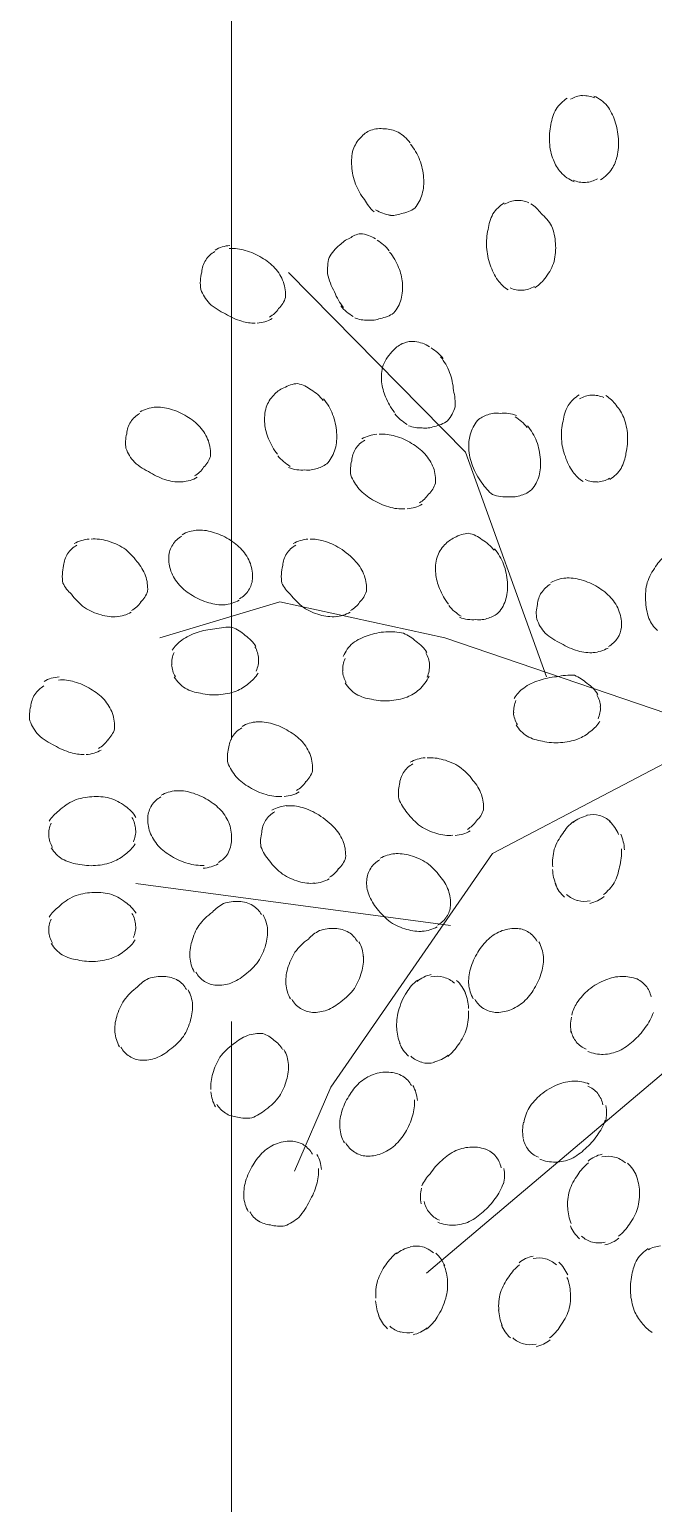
# Model space of a CAD drawing. Header units: metres. Extents: x 14 to 155, y 0 to 125.
# Drawn here: x 59.097 to 59.43, y 111.347 to 112.135 of the extents above; entities that cross this region are included whole.
import ezdxf

# ---------------------------------------------------------------- set-up
doc = ezdxf.new("R2010")
doc.units = ezdxf.units.M
doc.layers.add('PDF_Geometry', color=7, linetype='Continuous', true_color=0xc0c0c0)

msp = doc.modelspace()

# ---------------------------------------------------------------- linework, layer by layer
at = {"layer": 'PDF_Geometry', "color": 0, "lineweight": 0}
for points in [[(59.20491, 112.35532), (59.20493, 111.7552)], [(59.37303, 111.78877), (59.32981, 111.90877), (59.23539, 112.00477)], [(59.16659, 111.80957), (59.23062, 111.8288), (59.31866, 111.80958), (59.46904, 111.7584)], [(59.2386, 111.52475), (59.25782, 111.56957), (59.34426, 111.69436), (59.46904, 111.75999), (59.44345, 111.58073), (59.47224, 111.43035)], [(59.32185, 111.65601), (59.15384, 111.67841)], [(59.20494, 111.60472), (59.20496, 111.0046)], [(59.44345, 111.58392), (59.30901, 111.47028)]]:
    msp.add_lwpolyline(points, dxfattribs=at)
for points in [[(59.38409, 112.09788, 0.107116), (59.37809, 112.09206, 0.088824), (59.37537, 112.08381, 0.074265), (59.37462, 112.07425, 0.08184), (59.37668, 112.06487, 0.088992), (59.38062, 112.05831, 0.102553), (59.38774, 112.05316)], [(59.4019, 112.05428, 0.107116), (59.4079, 112.06009, 0.088824), (59.41062, 112.06675, 0.074265), (59.41137, 112.07622, 0.074849), (59.4094, 112.08569, 0.088992), (59.40537, 112.09385, 0.102553), (59.39834, 112.099)], [(59.30027, 112.07406, 0.092576), (59.2938, 112.07968, 0.111988), (59.28668, 112.08147, 0.126077), (59.27918, 112.08072, 0.114174), (59.27383, 112.07687, 0.105028), (59.2698, 112.0704, 0.083228), (59.26905, 112.06159, 0.077008), (59.27111, 112.05193, 0.079606), (59.2759, 112.04368, 0.092576), (59.28096, 112.03721)], [(59.28893, 112.03534, 0.126077), (59.29558, 112.03618, 0.114174), (59.30271, 112.03918, 0.105028), (59.30665, 112.04659, 0.083228), (59.3074, 112.05531, 0.077008), (59.30524, 112.06497)], [(59.35043, 112.0419, 0.107116), (59.34443, 112.03609, 0.088824), (59.3418, 112.02775, 0.074265), (59.34106, 112.01828, 0.074849), (59.34302, 112.00881, 0.088992), (59.34706, 112.00065, 0.102553), (59.35249, 111.9955)], [(59.36674, 111.99662, 0.107116), (59.37274, 112.00243, 0.088824), (59.37706, 112.01068, 0.074265), (59.37781, 112.02025, 0.074849), (59.37574, 112.02962, 0.088992), (59.37012, 112.03628, 0.102553), (59.36468, 112.04144)], [(59.28171, 112.02278, 0.114729), (59.27383, 112.02549, 0.126077), (59.26802, 112.02306, 0.114174), (59.26258, 112.01931, 0.105028), (59.25696, 112.01274, 0.083228), (59.25621, 112.00402, 0.077008), (59.25987, 111.99437, 0.079606), (59.26474, 111.98602)], [(59.23005, 111.98546, 0.132733), (59.23371, 111.99137, 0.102689), (59.23258, 111.99962, 0.089013), (59.22808, 112.00712, 0.073797), (59.22105, 112.01265, 0.072677), (59.21224, 112.01658, 0.090683), (59.20371, 112.01752)], [(59.19114, 112.01133, 0.12226), (59.18899, 112.00496, 0.102689), (59.18852, 111.99568, 0.089013), (59.19311, 111.98818, 0.073797), (59.20174, 111.98265, 0.072677), (59.21046, 111.97871, 0.090683), (59.21749, 111.97777)], [(59.27065, 111.98049, 0.111988), (59.27768, 111.97937, 0.126077), (59.28434, 111.98021, 0.114174), (59.29146, 111.98312, 0.105028), (59.2954, 111.99052, 0.083228), (59.29615, 111.99934, 0.077008), (59.29408, 112.0074, 0.079606), (59.2893, 112.01565)], [(59.31059, 111.96512, 0.114729), (59.30271, 111.96784, 0.126077), (59.29681, 111.96709, 0.114174), (59.29137, 111.96324, 0.105028), (59.28584, 111.95518, 0.091371), (59.28499, 111.94637, 0.077008), (59.28715, 111.9383, 0.079606), (59.29193, 111.93005)], [(59.29943, 111.92293, 0.111988), (59.30656, 111.92171, 0.126077), (59.31312, 111.92255, 0.114174), (59.32025, 111.92555, 0.105028), (59.32418, 111.93296, 0.083228), (59.32334, 111.94168, 0.077008), (59.32128, 111.95134, 0.079606), (59.31649, 111.95968)], [(59.25387, 111.93643, 0.092576), (59.2474, 111.94205, 0.111988), (59.24027, 111.94543, 0.126077), (59.23277, 111.94308, 0.114174), (59.22743, 111.93924, 0.105028), (59.2234, 111.93277, 0.083228), (59.22265, 111.92396, 0.077008), (59.22471, 111.91589, 0.079606), (59.22949, 111.90764)], [(59.39047, 111.93943, 0.107116), (59.38447, 111.93362, 0.088824), (59.38184, 111.92537, 0.074265), (59.381, 111.91581, 0.074849), (59.38306, 111.90643, 0.088992), (59.38709, 111.89827, 0.102553), (59.39253, 111.89312)], [(59.40678, 111.89424, 0.107116), (59.41278, 111.90006, 0.088824), (59.41541, 111.90831, 0.074265), (59.41625, 111.91787, 0.074849), (59.41419, 111.92724, 0.088992), (59.41016, 111.93381, 0.102553), (59.40472, 111.93896)], [(59.19002, 111.9007, 0.132733), (59.19368, 111.90652, 0.102689), (59.19255, 111.91477, 0.089013), (59.18805, 111.92227, 0.073797), (59.18102, 111.92789, 0.072677), (59.1723, 111.93174, 0.090683), (59.16368, 111.93277)], [(59.15111, 111.92498, 0.125626), (59.14896, 111.91861, 0.102689), (59.14858, 111.91083, 0.089013), (59.15308, 111.90342, 0.073797), (59.16171, 111.8978, 0.072677), (59.17043, 111.89386, 0.090683), (59.17905, 111.89292)], [(59.2354, 111.90052, 0.111988), (59.24412, 111.8993, 0.126077), (59.25077, 111.90014, 0.114174), (59.25631, 111.90314, 0.105028), (59.26024, 111.91055, 0.083228), (59.26099, 111.91927, 0.077008), (59.25884, 111.92893)], [(59.357, 111.92837, 0.111988), (59.34828, 111.92949, 0.126077), (59.34162, 111.92874, 0.114174), (59.33618, 111.92574, 0.105028), (59.33234, 111.91805, 0.083228), (59.3315, 111.91083, 0.077008), (59.33356, 111.90146, 0.079606), (59.33853, 111.89246, 0.092576), (59.34425, 111.88608, 0.114729), (59.35297, 111.88496, 0.126077), (59.35953, 111.8858, 0.114174), (59.36506, 111.88871, 0.105028), (59.369, 111.89612, 0.083228), (59.36975, 111.90493, 0.077008), (59.36769, 111.91459)], [(59.31003, 111.88627, 0.12226), (59.31378, 111.89218, 0.102689), (59.31265, 111.90043, 0.089013), (59.30806, 111.90783, 0.073797), (59.30103, 111.91346, 0.072677), (59.29231, 111.9174, 0.090683), (59.28368, 111.91833)], [(59.27112, 111.91055, 0.13598), (59.26906, 111.90418, 0.102689), (59.26859, 111.89649, 0.089013), (59.27309, 111.88899, 0.073797), (59.28012, 111.88336, 0.072677), (59.28884, 111.87952, 0.090683), (59.29746, 111.87849)], [(59.21403, 111.83508, 0.12226), (59.21609, 111.84098, 0.102689), (59.21496, 111.84923, 0.089013), (59.21046, 111.85664, 0.073797), (59.20343, 111.86227, 0.072677), (59.19471, 111.86611, 0.090683), (59.18609, 111.86714)], [(59.15637, 111.8287, 0.12226), (59.16012, 111.83451, 0.102689), (59.15899, 111.84276, 0.089013), (59.15449, 111.85026, 0.073797), (59.14746, 111.85748, 0.072677), (59.13865, 111.86133, 0.090683), (59.13002, 111.86236)], [(59.17352, 111.85936, 0.13598), (59.17146, 111.85298, 0.102689), (59.17259, 111.8452, 0.089013), (59.17709, 111.83779, 0.073797), (59.18412, 111.83217, 0.072677), (59.19284, 111.82833, 0.090683), (59.20146, 111.82729)], [(59.27328, 111.8287, 0.12226), (59.27693, 111.83452, 0.102689), (59.27581, 111.84277, 0.089013), (59.27131, 111.85027, 0.073797), (59.26268, 111.85749, 0.072677), (59.25387, 111.86133, 0.090683), (59.24693, 111.86236)], [(59.34509, 111.85636, 0.092576), (59.33862, 111.86199, 0.111988), (59.3315, 111.86546, 0.126077), (59.324, 111.86311, 0.114174), (59.31865, 111.85927, 0.105028), (59.31462, 111.85271, 0.091371), (59.31387, 111.84399, 0.077008), (59.31594, 111.83592, 0.079606), (59.32072, 111.82758)], [(59.11746, 111.85457, 0.125626), (59.1153, 111.8482, 0.102689), (59.11493, 111.83882, 0.089013), (59.11943, 111.83292, 0.073797), (59.12646, 111.82579, 0.072677), (59.13527, 111.82185, 0.090683), (59.1439, 111.82092)], [(59.23437, 111.85458, 0.125626), (59.23221, 111.8482, 0.102689), (59.23174, 111.83883, 0.089013), (59.23625, 111.83292, 0.073797), (59.24337, 111.8258, 0.072677), (59.25209, 111.82186, 0.090683), (59.26072, 111.82092)], [(59.43697, 111.85402, 0.087268), (59.43125, 111.84765, 0.072677), (59.42675, 111.83912, 0.081618), (59.42591, 111.82965, 0.07761), (59.42769, 111.81999, 0.107634), (59.43219, 111.81343)], [(59.32662, 111.82055, 0.111988), (59.33534, 111.81933, 0.126077), (59.342, 111.82017, 0.114174), (59.34744, 111.82308, 0.105028), (59.35138, 111.83049, 0.083228), (59.35213, 111.8393, 0.077008), (59.35006, 111.84896)], [(59.41091, 111.80949, 0.12226), (59.41297, 111.8153, 0.102689), (59.41185, 111.82355, 0.089013), (59.40735, 111.83105, 0.073797), (59.40031, 111.83668, 0.072677), (59.3915, 111.84052, 0.090683), (59.38288, 111.84155)], [(59.37031, 111.83377, 0.12226), (59.36816, 111.8274, 0.102689), (59.36778, 111.81961, 0.089013), (59.37228, 111.81211, 0.073797), (59.38091, 111.80658, 0.072677), (59.38972, 111.80264, 0.090683), (59.39835, 111.80171)], [(59.21796, 111.80489, 0.112979), (59.21215, 111.81089, 0.088824), (59.20549, 111.8152, 0.074265), (59.19593, 111.81436, 0.074849), (59.18656, 111.81239, 0.088992), (59.1784, 111.80836, 0.102553), (59.17324, 111.80292)], [(59.30919, 111.8017, 0.112979), (59.30337, 111.8077, 0.088824), (59.29672, 111.81202, 0.074265), (59.28725, 111.81277, 0.074849), (59.27778, 111.8108, 0.088992), (59.26962, 111.80677, 0.102553), (59.26447, 111.79964)], [(59.17437, 111.78867, 0.112979), (59.18018, 111.78267, 0.088824), (59.18843, 111.77995, 0.074265), (59.198, 111.7792, 0.074849), (59.20737, 111.78117, 0.088992), (59.21393, 111.7852, 0.102553), (59.21909, 111.79073)], [(59.26559, 111.78548, 0.112979), (59.27141, 111.77948, 0.088824), (59.27966, 111.77676, 0.074265), (59.28922, 111.77601, 0.074849), (59.29859, 111.77798, 0.088992), (59.30516, 111.78202, 0.102553), (59.31031, 111.78914)], [(59.40041, 111.7793, 0.112979), (59.3946, 111.7853, 0.088824), (59.38794, 111.78961, 0.074265), (59.37838, 111.78877, 0.074849), (59.369, 111.7868, 0.088992), (59.36085, 111.78277, 0.102553), (59.35569, 111.77724)], [(59.13884, 111.75501, 0.12226), (59.14249, 111.76091, 0.102689), (59.14137, 111.76917, 0.089013), (59.13687, 111.77667, 0.073797), (59.12984, 111.7822, 0.072677), (59.12102, 111.78613, 0.090683), (59.11249, 111.78707)], [(59.09993, 111.77929, 0.125626), (59.09777, 111.77291, 0.102689), (59.0973, 111.76523, 0.089013), (59.1019, 111.75773, 0.073797), (59.11052, 111.7521, 0.072677), (59.11924, 111.74826, 0.090683), (59.12628, 111.74732)], [(59.24441, 111.7326, 0.125626), (59.24816, 111.73851, 0.102689), (59.24703, 111.74676, 0.089013), (59.24253, 111.75426, 0.073797), (59.2354, 111.75979, 0.072677), (59.22669, 111.76373, 0.090683), (59.21806, 111.76467)], [(59.35682, 111.76308, 0.112979), (59.36263, 111.75708, 0.092185), (59.37088, 111.75436, 0.074265), (59.38044, 111.75361, 0.074849), (59.38982, 111.75558, 0.088992), (59.39638, 111.75961, 0.102553), (59.40154, 111.76514)], [(59.2055, 111.75689, 0.12226), (59.20334, 111.75051, 0.102689), (59.20297, 111.74282, 0.089013), (59.20747, 111.73532, 0.073797), (59.2145, 111.72979, 0.072677), (59.22331, 111.72585, 0.090683), (59.23184, 111.72492)], [(59.33563, 111.71189, 0.132733), (59.33938, 111.7177, 0.102689), (59.33825, 111.72595, 0.089013), (59.33375, 111.73345, 0.073797), (59.32663, 111.74067, 0.072677), (59.31791, 111.74451, 0.090683), (59.30928, 111.74545)], [(59.29672, 111.73776, 0.12226), (59.29456, 111.73139, 0.102689), (59.29419, 111.72361, 0.089013), (59.29869, 111.71611, 0.073797), (59.30572, 111.70898, 0.072677), (59.31453, 111.70504, 0.090683), (59.32307, 111.70411)], [(59.20287, 111.69426, 0.12226), (59.20494, 111.70166, 0.102689), (59.20381, 111.70991, 0.089013), (59.19931, 111.71742, 0.073797), (59.19219, 111.72304, 0.072677), (59.18347, 111.72688, 0.090683), (59.17484, 111.72791)], [(59.15393, 111.71366, 0.112979), (59.14812, 111.71966, 0.092185), (59.13987, 111.72398, 0.074265), (59.1304, 111.72473, 0.074849), (59.12093, 111.72276, 0.088992), (59.11278, 111.71713, 0.102553), (59.10762, 111.71169)], [(59.16237, 111.72013, 0.12226), (59.16022, 111.71376, 0.102689), (59.16134, 111.70598, 0.089013), (59.16584, 111.69848, 0.073797), (59.17287, 111.69294, 0.072677), (59.18169, 111.6891, 0.090683), (59.19031, 111.68807)], [(59.26203, 111.6862, 0.125626), (59.26578, 111.6921, 0.102689), (59.26466, 111.70035, 0.089013), (59.26006, 111.70785, 0.073797), (59.25144, 111.71498, 0.072677), (59.24272, 111.71892, 0.090683), (59.23409, 111.71985)], [(59.22312, 111.71207, 0.132733), (59.22106, 111.7057, 0.102689), (59.22059, 111.69801, 0.089013), (59.22509, 111.69051, 0.073797), (59.23213, 111.68338, 0.072677), (59.24085, 111.67945, 0.090683), (59.24947, 111.67851)], [(59.38738, 111.71152, 0.087268), (59.38166, 111.70514, 0.072677), (59.37716, 111.6967, 0.081618), (59.37632, 111.68723)], [(59.10875, 111.69744, 0.112979), (59.11456, 111.69144, 0.088824), (59.12281, 111.68872, 0.074265), (59.13237, 111.68797, 0.074849), (59.14175, 111.69004, 0.088992), (59.14831, 111.69407, 0.102553), (59.15347, 111.69951)], [(59.31969, 111.6606, 0.12226), (59.32176, 111.66651, 0.102689), (59.32063, 111.67476, 0.089013), (59.31613, 111.68226, 0.073797), (59.3091, 111.68939, 0.072677), (59.30028, 111.69332, 0.090683), (59.29166, 111.69426)], [(59.40341, 111.67242, 0.087268), (59.40913, 111.6788, 0.079764), (59.41195, 111.68723, 0.081618), (59.41298, 111.6968)], [(59.27919, 111.68648, 0.12226), (59.27703, 111.6801, 0.102689), (59.27816, 111.67242, 0.089013), (59.28266, 111.66492, 0.073797), (59.28979, 111.6577, 0.072677), (59.2985, 111.65385, 0.090683), (59.30713, 111.65282)], [(59.15394, 111.66247, 0.112979), (59.14812, 111.66847, 0.092185), (59.13987, 111.67279, 0.074265), (59.1304, 111.67354, 0.074849), (59.12093, 111.67157, 0.088992), (59.11278, 111.66594, 0.102553), (59.10762, 111.66041)], [(59.21628, 111.6666, 0.125626), (59.20888, 111.66876, 0.102689), (59.20063, 111.66763, 0.089013), (59.19472, 111.66304, 0.073797), (59.1875, 111.65601, 0.072677), (59.18366, 111.64729, 0.090683), (59.18272, 111.63866)], [(59.26757, 111.65226, 0.12226), (59.26007, 111.65432, 0.102689), (59.25182, 111.6532, 0.089013), (59.24591, 111.6487, 0.073797), (59.23878, 111.64166, 0.072677), (59.23485, 111.63285, 0.090683), (59.23391, 111.62422)], [(59.36357, 111.65226, 0.12226), (59.35766, 111.65432, 0.102689), (59.34941, 111.6532, 0.089013), (59.34201, 111.6487, 0.073797), (59.33638, 111.64167, 0.072677), (59.33244, 111.63285, 0.090683), (59.33151, 111.62423)], [(59.10875, 111.64625, 0.107116), (59.11456, 111.64025, 0.088824), (59.12281, 111.63753, 0.074265), (59.13237, 111.63678, 0.074849), (59.14175, 111.63875, 0.088992), (59.14831, 111.64278, 0.102553), (59.15347, 111.64832)], [(59.1905, 111.6261, 0.13598), (59.19688, 111.62404, 0.102689), (59.20456, 111.62516, 0.089013), (59.21206, 111.62966, 0.073797), (59.21919, 111.63669, 0.072677), (59.22313, 111.64551, 0.090683), (59.22406, 111.65404)], [(59.24169, 111.61166, 0.125626), (59.24807, 111.60951, 0.102689), (59.25575, 111.61073, 0.089013), (59.26325, 111.61523, 0.073797), (59.27047, 111.62226, 0.072677), (59.27432, 111.63107, 0.090683), (59.27525, 111.6397)], [(59.33929, 111.61167, 0.12226), (59.34566, 111.60951, 0.102689), (59.35335, 111.61073, 0.089013), (59.36085, 111.61523, 0.073797), (59.36648, 111.62226, 0.072677), (59.37032, 111.63107, 0.090683), (59.37135, 111.6397)], [(59.17634, 111.62657, 0.132733), (59.16884, 111.62872, 0.102689), (59.16059, 111.6276, 0.089013), (59.15469, 111.6231, 0.073797), (59.14756, 111.61597, 0.072677), (59.14362, 111.60725, 0.090683), (59.14269, 111.59863)], [(59.30413, 111.62676, 0.087268), (59.29841, 111.62038, 0.072677), (59.29401, 111.61026, 0.081618), (59.29307, 111.60079)], [(59.42142, 111.62723, 0.102), (59.41317, 111.62873, 0.09382), (59.40464, 111.62695, 0.075517), (59.39564, 111.6217, 0.072693), (59.38926, 111.61457, 0.088362), (59.38645, 111.60801)], [(59.15047, 111.58606, 0.132733), (59.15685, 111.584, 0.102689), (59.16453, 111.58513, 0.089013), (59.17203, 111.58963, 0.073797), (59.17925, 111.59666, 0.072677), (59.1831, 111.60547, 0.090683), (59.18403, 111.6141)], [(59.32026, 111.58598, 0.087268), (59.32598, 111.59235, 0.079764), (59.33038, 111.60079, 0.081618), (59.33132, 111.61035)], [(59.39507, 111.5886, 0.102), (59.40332, 111.5871, 0.09382), (59.41176, 111.58898, 0.075517), (59.41926, 111.59423, 0.072693), (59.42564, 111.60136, 0.088362), (59.43004, 111.60951)], [(59.22754, 111.5946, 0.12226), (59.22163, 111.59825, 0.102689), (59.21338, 111.59713, 0.089013), (59.20597, 111.59263, 0.073797), (59.19875, 111.5856, 0.072677), (59.19491, 111.57688, 0.090683), (59.19388, 111.56825)], [(59.20166, 111.55569, 0.13598), (59.20804, 111.55363, 0.102689), (59.21572, 111.55316, 0.089013), (59.22322, 111.55766, 0.073797), (59.23044, 111.56469, 0.072677), (59.23429, 111.57341, 0.090683), (59.23532, 111.58204)], [(59.29635, 111.57538, 0.132733), (59.28885, 111.57754, 0.102689), (59.2806, 111.57641, 0.089013), (59.2731, 111.57182, 0.073797), (59.26757, 111.56479, 0.072677), (59.26363, 111.55607, 0.090683), (59.26269, 111.54744)], [(59.39582, 111.57126, 0.102), (59.38757, 111.57276, 0.09382), (59.37904, 111.57098, 0.075517), (59.37004, 111.56563, 0.072693), (59.36367, 111.55851, 0.088362), (59.36086, 111.55045)], [(59.27048, 111.53488, 0.125626), (59.27685, 111.53272, 0.102689), (59.28454, 111.53394, 0.089013), (59.29204, 111.53844, 0.073797), (59.29767, 111.54547, 0.072677), (59.30151, 111.55429, 0.090683), (59.30254, 111.56282)], [(59.36948, 111.53104, 0.102), (59.37773, 111.52954, 0.09382), (59.38617, 111.53132, 0.075517), (59.39367, 111.53666, 0.072693), (59.39995, 111.54379, 0.088362), (59.40436, 111.55195)], [(59.24357, 111.53863, 0.12226), (59.23766, 111.54069, 0.102689), (59.22941, 111.53956, 0.089013), (59.22191, 111.53506, 0.073797), (59.21638, 111.52803, 0.072677), (59.21244, 111.51922, 0.090683), (59.21151, 111.51059)], [(59.34135, 111.5361, 0.102), (59.3331, 111.5376, 0.09382), (59.32467, 111.53572, 0.075517), (59.31717, 111.53047, 0.072693), (59.31089, 111.52335, 0.088362), (59.30648, 111.51679)], [(59.39536, 111.52907, 0.087268), (59.38964, 111.5227, 0.072677), (59.38523, 111.51426, 0.081618), (59.3843, 111.50479)], [(59.21929, 111.49813, 0.12226), (59.22566, 111.49597, 0.102689), (59.23335, 111.4955, 0.089013), (59.24085, 111.5, 0.073797), (59.24648, 111.50872, 0.072677), (59.25032, 111.51744, 0.090683), (59.25126, 111.52607)], [(59.31501, 111.49738, 0.102), (59.32326, 111.49588, 0.09382), (59.33179, 111.49775, 0.075517), (59.3392, 111.503, 0.072693), (59.34557, 111.51013, 0.088362), (59.34998, 111.51829)], [(59.41148, 111.48998, 0.087268), (59.4172, 111.49635, 0.079764), (59.42161, 111.50479, 0.081618), (59.42255, 111.51435)], [(59.29298, 111.48106, 0.087268), (59.28726, 111.47469, 0.079764), (59.28286, 111.46625, 0.081618), (59.28192, 111.45678)], [(59.42733, 111.48332, 0.112979), (59.42133, 111.47751, 0.088824), (59.41861, 111.46926, 0.074265), (59.41786, 111.45969, 0.074849), (59.41983, 111.45032, 0.088992), (59.42386, 111.44376, 0.102553), (59.42939, 111.4386)], [(59.35861, 111.47469, 0.087268), (59.35289, 111.46832, 0.072677), (59.34839, 111.45988, 0.081618), (59.34755, 111.45032)], [(59.30901, 111.44038, 0.087268), (59.31473, 111.44675, 0.072677), (59.31923, 111.45678, 0.081618), (59.32017, 111.46635)], [(59.37464, 111.4356, 0.087268), (59.38036, 111.44197, 0.072677), (59.38486, 111.45041, 0.081618), (59.3858, 111.45988)]]:
    msp.add_lwpolyline(points, format="xyb", dxfattribs=at)
for centre, radius, start, end in [((59.39773, 111.70062), 0.01452, 75.94207, 102.44847), ((59.39337, 111.69702), 0.01962, 22.65481, 47.22821), ((59.39592, 111.68541), 0.01962, 202.65481, 227.22821), ((59.39316, 111.68332), 0.01452, 255.94207, 282.44847), ((59.31448, 111.61427), 0.01452, 75.94207, 102.44847), ((59.31172, 111.61217), 0.01962, 22.65481, 47.22821), ((59.31267, 111.60056), 0.01962, 202.65481, 227.22821), ((59.30991, 111.59687), 0.01452, 255.94207, 282.44847), ((59.40571, 111.51817), 0.01452, 75.94207, 102.44847), ((59.40294, 111.51458), 0.01962, 22.65481, 47.22821), ((59.4039, 111.50297), 0.01962, 202.65481, 227.22821), ((59.30333, 111.47017), 0.01452, 75.94207, 102.44847), ((59.40114, 111.50087), 0.01452, 255.94207, 282.44847), ((59.30057, 111.46657), 0.01962, 22.65481, 47.22821), ((59.36896, 111.4638), 0.01452, 75.94207, 102.44847), ((59.36619, 111.4617), 0.01962, 22.65481, 47.22821), ((59.30152, 111.45496), 0.01962, 202.65481, 227.22821), ((59.36706, 111.45009), 0.01962, 202.65481, 227.22821), ((59.29866, 111.45287), 0.01452, 255.94207, 282.44847), ((59.36429, 111.44649), 0.01452, 255.94207, 282.44847)]:
    msp.add_arc(centre, radius, start, end, dxfattribs=at)
for points in [[(59.39224, 112.09928), (59.38999, 112.09919), (59.38784, 112.09844), (59.38587, 112.09731)], [(59.3988, 112.09797), (59.39674, 112.09891), (59.39449, 112.09938), (59.39224, 112.09919)], [(59.30524, 112.06506), (59.30411, 112.06806), (59.30243, 112.07078), (59.30046, 112.07331)], [(59.38727, 112.05409), (59.38934, 112.05316), (59.39159, 112.05269), (59.39384, 112.05287)], [(59.39384, 112.05287), (59.39609, 112.05297), (59.39824, 112.05372), (59.40021, 112.05484)], [(59.35699, 112.04322), (59.35474, 112.04312), (59.35259, 112.04237), (59.35062, 112.04125)], [(59.36356, 112.042), (59.36149, 112.04294), (59.35924, 112.0434), (59.35699, 112.04322)], [(59.2818, 112.03815), (59.28424, 112.03665), (59.28696, 112.03581), (59.28968, 112.03543)], [(59.20408, 112.01921), (59.20127, 112.01893), (59.19855, 112.01818), (59.19611, 112.01677)], [(59.28902, 112.0164), (59.28724, 112.01865), (59.28499, 112.02053), (59.28255, 112.02203)], [(59.19602, 112.01593), (59.19405, 112.0148), (59.19236, 112.0133), (59.19114, 112.01133)], [(59.35362, 111.99653), (59.35568, 111.99559), (59.35793, 111.99512), (59.36018, 111.99531)], [(59.36018, 111.99531), (59.36243, 111.9954), (59.36459, 111.99615), (59.36656, 111.99728)], [(59.22518, 111.98096), (59.22715, 111.98208), (59.22883, 111.98358), (59.23005, 111.98555)], [(59.26333, 111.98687), (59.26512, 111.98462), (59.26737, 111.98274), (59.2698, 111.98124)], [(59.21861, 111.97768), (59.22143, 111.97796), (59.22415, 111.97871), (59.22658, 111.98011)], [(59.3179, 111.95884), (59.31612, 111.96109), (59.31387, 111.96296), (59.31143, 111.96446)], [(59.39703, 111.93924), (59.39478, 111.93915), (59.39262, 111.9384), (59.39065, 111.93728)], [(59.40359, 111.93793), (59.40153, 111.93887), (59.39928, 111.93934), (59.39703, 111.93915)], [(59.16405, 111.93277), (59.16124, 111.93249), (59.15852, 111.93174), (59.15608, 111.93033)], [(59.25884, 111.92902), (59.25771, 111.93202), (59.25602, 111.93474), (59.25405, 111.93727)], [(59.15599, 111.92949), (59.15402, 111.92836), (59.15233, 111.92686), (59.15111, 111.92489)], [(59.29212, 111.92921), (59.2939, 111.92696), (59.29615, 111.92508), (59.29859, 111.92358)], [(59.36272, 111.92199), (59.36093, 111.92424), (59.35868, 111.92612), (59.35625, 111.92762)], [(59.36769, 111.91459), (59.36656, 111.91759), (59.36487, 111.92031), (59.3629, 111.92284)], [(59.27599, 111.91515), (59.27403, 111.91402), (59.27234, 111.91252), (59.27112, 111.91055)], [(59.28246, 111.91833), (59.27965, 111.91805), (59.27693, 111.9173), (59.27449, 111.9159)], [(59.22968, 111.9068), (59.23146, 111.90455), (59.23371, 111.90267), (59.23615, 111.90117)], [(59.18515, 111.89611), (59.18712, 111.89723), (59.1888, 111.89874), (59.19002, 111.9007)], [(59.17868, 111.89292), (59.18149, 111.8932), (59.18421, 111.89395), (59.18665, 111.89536)], [(59.39366, 111.89415), (59.39572, 111.89321), (59.39797, 111.89274), (59.40022, 111.89293)], [(59.40022, 111.89284), (59.40247, 111.89293), (59.40463, 111.89368), (59.40659, 111.89481)], [(59.30515, 111.88177), (59.30712, 111.8829), (59.30881, 111.8844), (59.31003, 111.88636)], [(59.29868, 111.87849), (59.3015, 111.87877), (59.30422, 111.87952), (59.30665, 111.88093)], [(59.18646, 111.86714), (59.18365, 111.86686), (59.18093, 111.86611), (59.17849, 111.8647)], [(59.12233, 111.85907), (59.12036, 111.85795), (59.11868, 111.85645), (59.11746, 111.85448)], [(59.1289, 111.86236), (59.12608, 111.86207), (59.12336, 111.86132), (59.12093, 111.85992)], [(59.1784, 111.86395), (59.17643, 111.86283), (59.17474, 111.86133), (59.17352, 111.85936)], [(59.23915, 111.85908), (59.23718, 111.85795), (59.23549, 111.85645), (59.23428, 111.85448)], [(59.24571, 111.86236), (59.2429, 111.86208), (59.24018, 111.86133), (59.23774, 111.85992)], [(59.35006, 111.84896), (59.34894, 111.85196), (59.34725, 111.85468), (59.34528, 111.85721)], [(59.37519, 111.83827), (59.37322, 111.83715), (59.37153, 111.83565), (59.37031, 111.83368)], [(59.38335, 111.84155), (59.38053, 111.84127), (59.37781, 111.84052), (59.37538, 111.83911)], [(59.15159, 111.82411), (59.15355, 111.82523), (59.15524, 111.82673), (59.15646, 111.8287)], [(59.20109, 111.82729), (59.2039, 111.82758), (59.20662, 111.82833), (59.20906, 111.82973)], [(59.20915, 111.83048), (59.21112, 111.83161), (59.21281, 111.83311), (59.21403, 111.83508)], [(59.2684, 111.82411), (59.27037, 111.82523), (59.27206, 111.82674), (59.27328, 111.8287)], [(59.14343, 111.82082), (59.14624, 111.82111), (59.14896, 111.82186), (59.1514, 111.82326)], [(59.26025, 111.82083), (59.26306, 111.82111), (59.26578, 111.82186), (59.26822, 111.82327)], [(59.32091, 111.82683), (59.32269, 111.82458), (59.32494, 111.82271), (59.32737, 111.82121)], [(59.21937, 111.79842), (59.21928, 111.80067), (59.21853, 111.80283), (59.2174, 111.80479)], [(59.39788, 111.80171), (59.40069, 111.80199), (59.40341, 111.80274), (59.40585, 111.80415)], [(59.40603, 111.8049), (59.408, 111.80602), (59.40969, 111.80752), (59.41091, 111.80949)], [(59.17428, 111.80179), (59.17334, 111.79973), (59.17287, 111.79748), (59.17306, 111.79523)], [(59.21806, 111.79186), (59.219, 111.79392), (59.21946, 111.79617), (59.21928, 111.79842)], [(59.2655, 111.79851), (59.26456, 111.79645), (59.26409, 111.7942), (59.26428, 111.79195)], [(59.31059, 111.79524), (59.3105, 111.79749), (59.30975, 111.79964), (59.30862, 111.80161)], [(59.11287, 111.78876), (59.11005, 111.78848), (59.10734, 111.78773), (59.1049, 111.78632)], [(59.17296, 111.79523), (59.17306, 111.79298), (59.17381, 111.79082), (59.17493, 111.78885)], [(59.26419, 111.79205), (59.26428, 111.7898), (59.26503, 111.78764), (59.26615, 111.78567)], [(59.30928, 111.78867), (59.31022, 111.79074), (59.31069, 111.79299), (59.3105, 111.79524)], [(59.1048, 111.78388), (59.10284, 111.78276), (59.10115, 111.78126), (59.09993, 111.77929)], [(59.35672, 111.77611), (59.35578, 111.77405), (59.35532, 111.7718), (59.3555, 111.76955)], [(59.40182, 111.77283), (59.40172, 111.77508), (59.40097, 111.77724), (59.39985, 111.77921)], [(59.4005, 111.76627), (59.40144, 111.76833), (59.40191, 111.77058), (59.40172, 111.77283)], [(59.21853, 111.76476), (59.21572, 111.76448), (59.213, 111.76373), (59.21056, 111.76232)], [(59.35541, 111.76964), (59.3555, 111.76739), (59.35625, 111.76524), (59.35747, 111.76327)], [(59.21037, 111.76148), (59.2084, 111.76035), (59.20672, 111.75885), (59.2055, 111.75689)], [(59.1274, 111.74723), (59.13021, 111.74751), (59.13293, 111.74826), (59.13537, 111.74966)], [(59.13396, 111.75051), (59.13593, 111.75163), (59.13762, 111.75313), (59.13884, 111.7551)], [(59.3016, 111.74226), (59.29963, 111.74114), (59.29794, 111.73964), (59.29672, 111.73767)], [(59.30816, 111.74555), (59.30535, 111.74526), (59.30263, 111.74451), (59.30019, 111.74311)], [(59.17531, 111.72791), (59.1725, 111.72763), (59.16978, 111.72688), (59.16734, 111.72548)], [(59.23306, 111.72482), (59.23587, 111.7251), (59.23859, 111.72585), (59.24103, 111.72726)], [(59.23962, 111.7281), (59.24159, 111.72923), (59.24328, 111.73073), (59.2445, 111.7327)], [(59.16715, 111.72463), (59.16518, 111.72351), (59.1635, 111.72201), (59.16228, 111.72004)], [(59.23447, 111.71995), (59.23166, 111.71967), (59.22894, 111.71892), (59.2265, 111.71751)], [(59.10865, 111.71057), (59.10771, 111.7085), (59.10724, 111.70625), (59.10743, 111.704)], [(59.15375, 111.70719), (59.15365, 111.70944), (59.1529, 111.7116), (59.15178, 111.71357)], [(59.228, 111.71667), (59.22603, 111.71554), (59.22434, 111.71404), (59.22312, 111.71207)], [(59.33075, 111.70729), (59.33272, 111.70842), (59.33441, 111.70992), (59.33563, 111.71189)], [(59.39469, 111.71461), (59.39198, 111.71395), (59.38935, 111.71273), (59.38719, 111.71095)], [(59.40707, 111.71152), (59.40538, 111.71302), (59.40341, 111.71414), (59.40126, 111.7147)], [(59.10743, 111.704), (59.10753, 111.70175), (59.10828, 111.6996), (59.1094, 111.69763)], [(59.15253, 111.70063), (59.15347, 111.70269), (59.15393, 111.70494), (59.15375, 111.70719)], [(59.32429, 111.70401), (59.3271, 111.70429), (59.32982, 111.70504), (59.33225, 111.70645)], [(59.41457, 111.69642), (59.41438, 111.69933), (59.41382, 111.70214), (59.4127, 111.70477)], [(59.198, 111.68966), (59.19997, 111.69079), (59.20166, 111.69229), (59.20287, 111.69426)], [(59.29213, 111.69426), (59.28932, 111.69398), (59.2866, 111.69323), (59.28416, 111.69182)], [(59.18984, 111.68648), (59.19266, 111.68676), (59.19537, 111.68751), (59.19781, 111.68891)], [(59.25716, 111.6817), (59.25913, 111.68282), (59.26081, 111.68432), (59.26203, 111.68629)], [(59.28407, 111.69107), (59.2821, 111.68995), (59.28041, 111.68845), (59.27919, 111.68648)], [(59.37623, 111.68592), (59.37641, 111.68301), (59.37698, 111.6802), (59.3781, 111.67758)], [(59.2491, 111.67842), (59.25191, 111.6787), (59.25463, 111.67945), (59.25706, 111.68085)], [(59.38373, 111.67242), (59.38541, 111.67092), (59.38738, 111.6698), (59.38954, 111.66923)], [(59.3962, 111.66773), (59.39891, 111.66839), (59.40154, 111.66961), (59.4037, 111.67139)], [(59.15375, 111.656), (59.15365, 111.65825), (59.1529, 111.66041), (59.15178, 111.66238)], [(59.22088, 111.66173), (59.21975, 111.66369), (59.21825, 111.66538), (59.21628, 111.6666)], [(59.10865, 111.65928), (59.10772, 111.65722), (59.10725, 111.65497), (59.10743, 111.65272)], [(59.15253, 111.64944), (59.15347, 111.6515), (59.15394, 111.65375), (59.15375, 111.656)], [(59.22416, 111.65366), (59.22388, 111.65648), (59.22313, 111.65919), (59.22172, 111.66163)], [(59.30666, 111.65282), (59.30947, 111.6531), (59.31219, 111.65385), (59.31463, 111.65526)], [(59.31482, 111.6561), (59.31679, 111.65723), (59.31847, 111.65873), (59.31969, 111.6607)], [(59.10743, 111.65282), (59.10753, 111.65056), (59.10828, 111.64841), (59.1094, 111.64644)], [(59.27207, 111.64738), (59.27094, 111.64935), (59.26944, 111.65104), (59.26747, 111.65226)], [(59.27535, 111.63923), (59.27507, 111.64204), (59.27432, 111.64476), (59.27291, 111.6472)], [(59.36807, 111.64739), (59.36695, 111.64936), (59.36545, 111.65104), (59.36348, 111.65226)], [(59.37135, 111.63923), (59.37107, 111.64204), (59.37032, 111.64476), (59.36891, 111.6472)], [(59.18263, 111.63904), (59.18291, 111.63622), (59.18366, 111.6335), (59.18506, 111.63107)], [(59.18591, 111.63097), (59.18703, 111.629), (59.18853, 111.62732), (59.1905, 111.6261)], [(59.18084, 111.62179), (59.17972, 111.62375), (59.17822, 111.62544), (59.17625, 111.62666)], [(59.23391, 111.62469), (59.23419, 111.62188), (59.23494, 111.61916), (59.23635, 111.61672)], [(59.31144, 111.62976), (59.30873, 111.6291), (59.3061, 111.62788), (59.30394, 111.6261)], [(59.32391, 111.62507), (59.32223, 111.62657), (59.32026, 111.6277), (59.3181, 111.62826)], [(59.33151, 111.6247), (59.33179, 111.62188), (59.33254, 111.61917), (59.33395, 111.61673)], [(59.42592, 111.62376), (59.42451, 111.62554), (59.42264, 111.62686), (59.42057, 111.6277)], [(59.42882, 111.61776), (59.42836, 111.62001), (59.42742, 111.62208), (59.42601, 111.62376)], [(59.18413, 111.61363), (59.18385, 111.61644), (59.18309, 111.61916), (59.18169, 111.6216)], [(59.2371, 111.61654), (59.23822, 111.61457), (59.23972, 111.61288), (59.24169, 111.61166)], [(59.33141, 111.61167), (59.33123, 111.61457), (59.33066, 111.61738), (59.32954, 111.62001)], [(59.3347, 111.61654), (59.33582, 111.61457), (59.33732, 111.61288), (59.33929, 111.61167)], [(59.29307, 111.60107), (59.29326, 111.59816), (59.29382, 111.59535), (59.29494, 111.59273)], [(59.38635, 111.60689), (59.3857, 111.60417), (59.3857, 111.60126), (59.38617, 111.59854)], [(59.38607, 111.59976), (59.38654, 111.59751), (59.38748, 111.59545), (59.38889, 111.59376)], [(59.14269, 111.5991), (59.14297, 111.59628), (59.14372, 111.59356), (59.14513, 111.59113)], [(59.23213, 111.58972), (59.231, 111.59169), (59.2295, 111.59338), (59.22754, 111.5946)], [(59.38889, 111.59376), (59.39029, 111.59198), (59.39217, 111.59067), (59.39423, 111.58982)], [(59.14588, 111.59094), (59.147, 111.58897), (59.1485, 111.58728), (59.15047, 111.58606)], [(59.23532, 111.58166), (59.23504, 111.58447), (59.23429, 111.58719), (59.23288, 111.58963)], [(59.30057, 111.58607), (59.30226, 111.58457), (59.30423, 111.58344), (59.30638, 111.58288)], [(59.31295, 111.58298), (59.31566, 111.58363), (59.31829, 111.58485), (59.32045, 111.58663)], [(59.30095, 111.57051), (59.29982, 111.57248), (59.29832, 111.57416), (59.29635, 111.57538)], [(59.30413, 111.56244), (59.30385, 111.56526), (59.3031, 111.56798), (59.3017, 111.57041)], [(59.40033, 111.5662), (59.39892, 111.56798), (59.39704, 111.56929), (59.39498, 111.57013)], [(59.19388, 111.56703), (59.19416, 111.56422), (59.19491, 111.5615), (59.19632, 111.55906)], [(59.19707, 111.56056), (59.19819, 111.5586), (59.19969, 111.55691), (59.20166, 111.55569)], [(59.40314, 111.5601), (59.40267, 111.56235), (59.40173, 111.56442), (59.40033, 111.5661)], [(59.40454, 111.55138), (59.4052, 111.5541), (59.4052, 111.55701), (59.40473, 111.55973)], [(59.26269, 111.54782), (59.26298, 111.545), (59.26373, 111.54229), (59.26513, 111.53985)], [(59.36076, 111.55091), (59.36011, 111.5482), (59.36011, 111.54529), (59.36057, 111.54257)], [(59.24807, 111.53375), (59.24694, 111.53572), (59.24544, 111.53741), (59.24348, 111.53863)], [(59.26588, 111.53975), (59.26701, 111.53778), (59.26851, 111.5361), (59.27048, 111.53488)], [(59.34595, 111.53254), (59.34454, 111.53432), (59.34267, 111.53563), (59.3406, 111.53648)], [(59.36048, 111.54219), (59.36095, 111.53994), (59.36189, 111.53788), (59.36329, 111.53619)], [(59.25295, 111.5256), (59.25266, 111.52841), (59.25191, 111.53113), (59.25051, 111.53357)], [(59.34876, 111.52654), (59.34829, 111.52879), (59.34736, 111.53085), (59.34595, 111.53254)], [(59.36329, 111.5361), (59.3647, 111.53432), (59.36657, 111.53301), (59.36864, 111.53216)], [(59.40267, 111.53376), (59.39995, 111.5331), (59.39733, 111.53188), (59.39517, 111.5301)], [(59.41514, 111.52907), (59.41345, 111.53057), (59.41148, 111.5317), (59.40933, 111.53226)], [(59.35007, 111.51782), (59.35073, 111.52054), (59.35073, 111.52344), (59.35026, 111.52616)], [(59.42264, 111.51407), (59.42245, 111.51698), (59.42189, 111.51979), (59.42077, 111.52242)], [(59.30629, 111.51566), (59.30564, 111.51294), (59.30564, 111.51004), (59.3061, 111.50732)], [(59.21141, 111.51106), (59.21169, 111.50825), (59.21244, 111.50553), (59.21385, 111.50309)], [(59.3077, 111.50854), (59.30817, 111.50629), (59.3091, 111.50422), (59.31051, 111.50254)], [(59.3843, 111.50507), (59.38448, 111.50216), (59.38505, 111.49935), (59.38617, 111.49673)], [(59.21469, 111.50291), (59.21582, 111.50094), (59.21732, 111.49925), (59.21929, 111.49803)], [(59.31051, 111.50254), (59.31192, 111.50075), (59.31379, 111.49944), (59.31586, 111.4986)], [(59.3917, 111.48998), (59.39339, 111.48848), (59.39536, 111.48735), (59.39752, 111.48679)], [(59.40417, 111.48529), (59.40689, 111.48594), (59.40952, 111.48716), (59.41167, 111.48894)], [(59.30029, 111.48416), (59.29757, 111.4835), (59.29495, 111.48228), (59.29279, 111.4805)], [(59.31267, 111.48107), (59.31098, 111.48257), (59.30901, 111.48369), (59.30686, 111.48425)], [(59.4338, 111.48473), (59.43155, 111.48463), (59.42939, 111.48388), (59.42742, 111.48276)], [(59.32017, 111.46597), (59.31998, 111.46888), (59.31942, 111.47169), (59.31829, 111.47432)], [(59.36583, 111.47938), (59.36311, 111.47872), (59.36048, 111.4775), (59.35833, 111.47572)], [(59.3783, 111.47469), (59.37661, 111.47619), (59.37464, 111.47732), (59.37248, 111.47788)], [(59.3858, 111.4596), (59.38561, 111.4625), (59.38505, 111.46532), (59.38392, 111.46794)], [(59.28182, 111.45547), (59.28201, 111.45256), (59.28257, 111.44975), (59.2837, 111.44713)], [(59.34745, 111.4506), (59.34764, 111.44769), (59.3482, 111.44488), (59.34933, 111.44225)], [(59.28933, 111.44197), (59.29101, 111.44047), (59.29298, 111.43934), (59.29514, 111.43878)], [(59.30179, 111.43728), (59.30451, 111.43794), (59.30714, 111.43916), (59.30929, 111.44094)], [(59.35495, 111.4356), (59.35664, 111.4341), (59.35861, 111.43297), (59.36077, 111.43241)], [(59.36742, 111.43091), (59.37014, 111.43157), (59.37277, 111.43278), (59.37492, 111.43457)]]:
    msp.add_open_spline(points, degree=3, dxfattribs=at)

doc.saveas('drawing.dxf')
